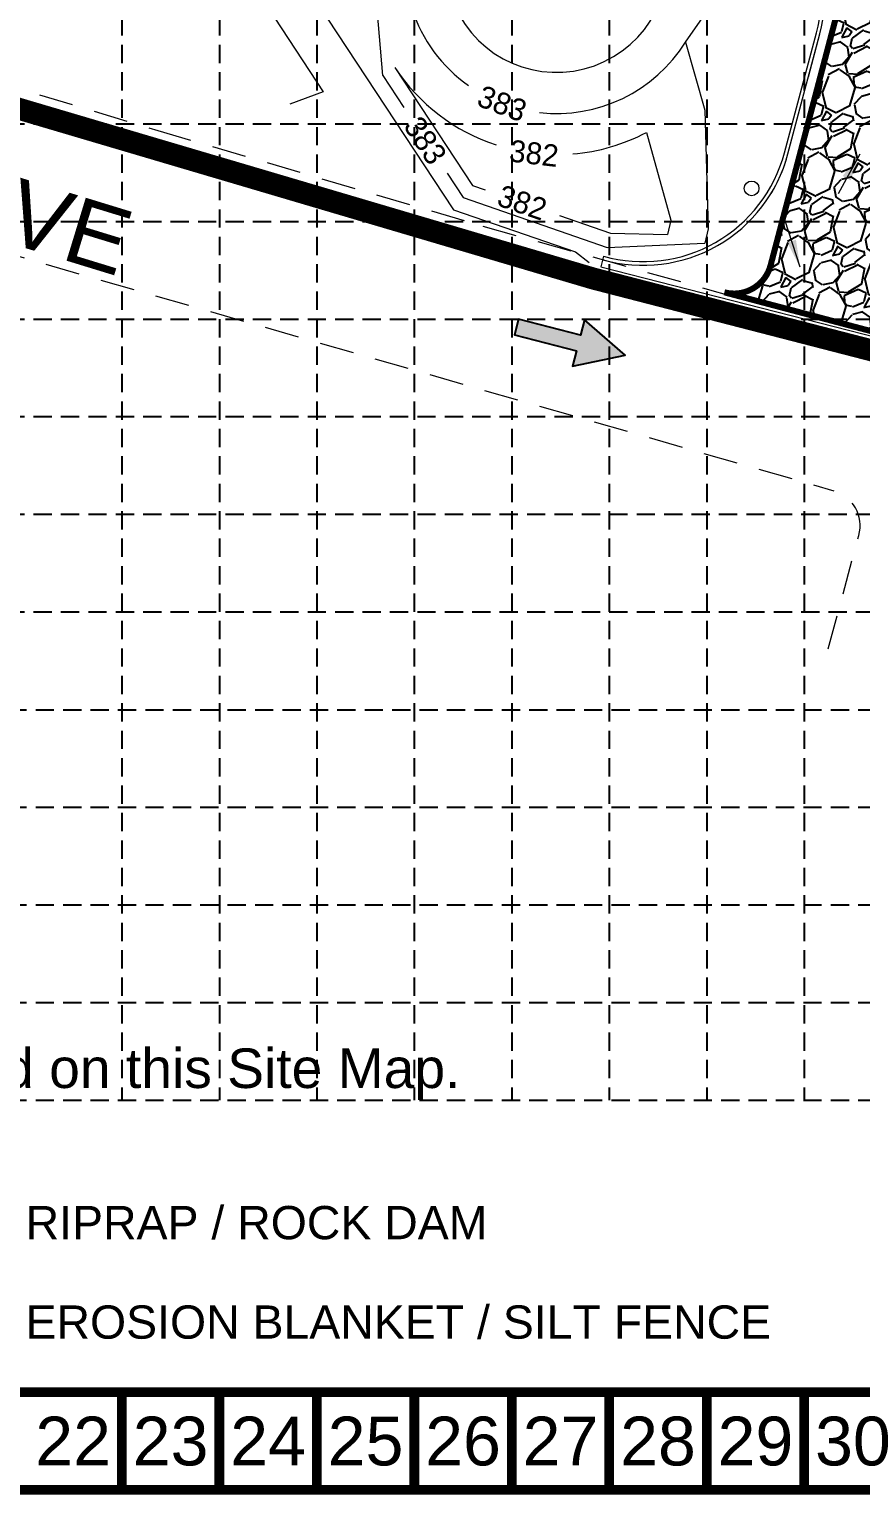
# Model space of a CAD drawing. Header units: feet. Extents: x 3681 to 4536, y 5858 to 6393.
# Drawn here: x 3975.8 to 4089.5, y 5858.1 to 6058.4 of the extents above; entities that cross this region are included whole.
import ezdxf
from ezdxf.enums import TextEntityAlignment as Align

# ---------------------------------------------------------------- set-up
doc = ezdxf.new("R2010")
doc.units = ezdxf.units.FT
doc.header["$MEASUREMENT"] = 0
for name, pattern in [('DGN Style 2', [7.80286178864948, 4.681717073189688, -3.121144715459792]), ('DGN Style 3', [10.924006504109272, 7.80286178864948, -3.121144715459792]), ('HIDDEN', [0.375, 0.25, -0.125])]:
    doc.linetypes.add(name, pattern=pattern)
doc.layers.get('0').update_dxf_attribs({"lineweight": 0})
for name, color, linetype in [('arrrrrows', 252, 'Continuous'), ('BASE', 7, 'Continuous'), ('GRID', 254, 'HIDDEN'), ('LEGEND', 7, 'Continuous')]:
    doc.layers.add(name, color=color, linetype=linetype)
for name, color, linetype, lineweight in [('Level 25', 7, 'Continuous', 0), ('Level 35', 7, 'Continuous', 0), ('Level 36', 7, 'Continuous', 0), ('Level 38', 7, 'Continuous', 0), ('Level 41', 7, 'Continuous', 0), ('LIMITS OF DISTURBANCE', 1, 'HIDDEN', 50), ('PC', 7, 'Continuous', 0), ('Proposed Contour Numbers', 7, 'Continuous', 0)]:
    doc.layers.add(name, color=color, linetype=linetype, lineweight=lineweight)
doc.styles.add("L200'", font='ARIAL.TTF', dxfattribs={"height": 0.001968503937008})
doc.styles.get("Standard").update_dxf_attribs({"font": 'ARIAL.TTF'})
doc.styles.add('Style-ENGINEERING', font='ENGINEERING.shx')

# ---------------------------------------------------------------- blocks, each defined once
blk = doc.blocks.new('ARROW')
blk.add_lwpolyline([(-67.00679329302966, -25.35842018353742), (-59.3270347441985, -25.41938721699262), (-59.57091179542658, -56.1384215279777), (-51.89114823905948, -56.19938584448118), (-51.64727869913713, -25.48035696739953), (-43.96752265407486, -25.54132400085473), (-55.30425519266737, -2.410587189246144), (-67.00678578172392, -25.35840795725562)], close=True)
at = {"color": 254}
for points in [[(-43.96751955730906, -25.54132267721434), (-67.00679354271597, -25.35841771446121), (-55.30425158724847, -2.410596210431322), (-67.00679354271597, -25.35841771446121)], [(-59.57090883123692, -56.13841801592571), (-51.89115083610795, -56.19938633684342), (-59.32703554756517, -25.41938603537892), (-51.64727755243712, -25.48035435629663)]]:
    blk.add_solid(points, dxfattribs=at)

msp = doc.modelspace()

# ---------------------------------------------------------------- hatches: boundary and pattern name
at = {"layer": 'LEGEND'}
h = msp.add_hatch(dxfattribs=at)
h.set_pattern_fill('GRAVEL', color=4, scale=8.280596459512472, angle=-148.7399735842185, style=0)
h.set_pattern_definition([(79.27282641578148, (2204.301276772124, 18541.98601921828), (17.954491909109, 98.08178325671817), [1.114038325276969, -110.289992936735]), (36.22972641578147, (2204.508636250187, 18543.08059122308), (-80.64419448890493, -58.64226039043022), [1.911724743414727, -189.2606916338827]), (343.7704264157816, (2206.050734960319, 18544.21046766364), (-118.0511535576841, 34.8929058264553), [1.347981736451117, -133.4503575205897]), (118.5337264157815, (2207.73707433656, 18547.65590114986), (78.86141614262148, -145.8655431373037), [1.740896038454983, -172.3486746846575]), (144.0937264157815, (2206.905490562173, 18549.18534101518), (86.95608558282198, -63.45611871809569), [1.707086363110793, -169.0017818046694]), (208.5337264157816, (2205.522788049514, 18550.18648314532), (145.8655431373037, 78.86141614262147), [1.740896038454983, -172.3486746846575]), (248.9542264157816, (2203.993348184178, 18549.35489937092), (49.04975451109652, 126.6451271390561), [2.302245953041794, -227.9221671780155]), (283.5153264157815, (2203.166582370669, 18547.20622858232), (44.98470559276738, -185.8043789895059), [2.17355720346451, -215.1822376683545]), (332.6896264157814, (2203.674555789256, 18545.0928622295), (112.4883437074416, -57.64357227644827), [1.746791823134145, -172.9325809439987]), (26.49642641578151, (2205.226641245496, 18544.29141410563), (-82.15967314179797, -40.18853391288072), [1.994232606537307, -97.71735631734572]), (73.65742641578154, (2207.011403869457, 18545.18112331892), (37.67432822100763, 129.4265766495341), [2.578975206122242, -255.3187358598205]), (350.0741264157809, (2200.686460342339, 18543.47266458823), (75.33095242430088, -12.39160327271949), [0.8802356842426328, -87.14370536686127]), (22.72922641578153, (2201.553523964667, 18543.32093386253), (-100.6135721696665, -41.70395968563632), [1.674642986182424, -165.79005310069]), (76.26002641578148, (2203.098119361341, 18543.967979162), (-4.296992082564503, 7.078430560826207), [1.171050231900702, -10.53947692889571]), (54.45862641578148, (2204.109248237603, 18543.41935711023), (-26.79815274523475, -35.64181872862527), [0.6306336651635503, -62.43250927508706]), (143.0614264157815, (2204.47582850094, 18543.93249931406), (19.96940116861963, -16.93829667544174), [0.8918450804788719, -43.70053315241162]), (242.2238264157816, (2203.76299229083, 18544.46846252098), (-12.64127893466715, -27.04783808077858), [1.448516458066057, -46.83524402872111]), (12.8251264157815, (2203.087957203055, 18543.18685535471), (-18.45384370859103, -1.515566305432097), [1.047420926760186, -25.13812708403386]), (227.6495264157815, (2208.58131695578, 18546.42475395073), (-57.89335833269033, -64.20515048341862), [1.46732169262561, -145.2652201967761]), (281.6062264157815, (2207.592833670454, 18545.34034410421), (-18.95322761768041, 95.05066978075051), [1.231001750267583, -121.8689165780005]), (144.4586264157815, (2203.947355353612, 18541.77116968063), (35.64181872862527, -26.79815274523475), [1.26125904973064, -61.80188389051992]), (194.8705264157815, (2202.921070945982, 18542.50433020731), (83.67524019819211, 21.73468346699744), [1.46732169262561, -145.2652201967761]), (190.7040264157815, (2205.91718268899, 18550.81337954038), (43.98611921092225, 7.328133288522936), [1.41498832300149, -69.33446094945882]), (146.0351264157815, (2204.526814704562, 18550.55056672214), (82.65899954932969, -56.37781609421189), [1.185599239880076, -117.3744986406532]), (278.0614264157815, (2199.579580317045, 18548.80662814352), (7.328086485384722, -43.98612714599727), [1.261259049730642, -61.80188389052004]), (228.6140264157815, (2199.756453320201, 18547.55782872649), (74.83164371969472, 84.17456302957909), [1.388084665104534, -137.4200092185081]), (280.7040264157815, (2203.048010218531, 18550.91215361243), (-7.328133288522916, 43.98611921092225), [0.7074941615007456, -70.04195511095963]), (312.5699264157815, (2200.004286019286, 18549.06444758868), (24.26637785362981, -24.01673822798323), [0.4222276134705407, -41.80069106491625]), (17.22382641578149, (2200.289919840614, 18548.75349607771), (-25.53227138135561, -5.812559985123816), [1.707086363110791, -32.43468230208732]), (37.26902641578144, (2201.920455052325, 18549.25897280976), (-66.4872941208549, -50.0483299975558), [1.582007953589857, -156.6185638292916]), (154.9501264157815, (2203.376263123102, 18545.10552107432), (15.67241742210473, -9.859857123312489), [1.194244182583807, -28.66186866260782]), (204.4172264157815, (2202.294349963113, 18545.61117321853), (-128.9272936783619, -58.89192671861043), [2.085004504926465, -206.4150899220725]), (272.2054264157816, (2200.395833147927, 18544.74927838143), (-1.765223248364904, 66.73696444338265), [0.8525370890855634, -84.40142023736455]), (301.2600264157815, (2200.428640897146, 18543.89737029046), (11.37541912327918, -2.781437617548747), [0.4968357875707481, -7.78376067194172]), (331.5164264157814, (2202.190933342344, 18549.1325597737), (-58.3926231110966, 32.36107493639025), [1.150373582541311, -113.8873490178341]), (259.2728264157815, (2203.202062218605, 18548.58393772195), (-17.95449190910898, -98.08178325671818), [2.228076650553937, -109.1759546114579]), (211.2600264157815, (2202.787343262506, 18546.39479371235), (-2.781437617548747, -11.37541912327919), [2.152955079473243, -6.127641380039228]), (176.5648264157815, (2200.946951886189, 18545.27757611661), (100.8632153321984, -6.579176675720753), [1.309278228599355, -129.6184452641786]), (105.3146264157814, (2199.640027030286, 18545.35602587208), (-10.10953596887767, 32.61070465532683), [1.205671405697935, -59.07798168516341]), (58.90602641578151, (2199.321585459712, 18546.51888547404), (91.52016868721756, 152.4271445891839), [1.963039599674311, -194.3412433110186]), (26.68612641578152, (2200.33538643466, 18548.1998806529), (96.31654118085653, 48.78249061550483), [2.076765311449268, -205.5995422573732])])
edge = h.paths.add_edge_path()
edge.add_line((4070.829395229571, 6022.40973983428), (4100.853838198721, 6014.473733952948))
edge.add_arc((4102.176505579789, 6019.477806775494), 5.175924440549948, 165.2333375182481, 255.1942815803191, ccw=False)
edge.add_line((4097.171532317442, 6020.79706279973), (4109.288814371313, 6066.657420936396))
edge.add_line((4109.288814371313, 6066.657420936396), (4089.257518781745, 6071.952056369694))
edge.add_line((4089.257518781745, 6071.952056369694), (4077.157035872968, 6026.094556632565))
edge.add_arc((4072.152062610643, 6027.413812656805), 5.175924440530633, 255.1942815802161, 345.2333375181489, ccw=False)

# ---------------------------------------------------------------- linework, layer by layer
at = {"layer": 'BASE', "const_width": 1.333333333332121}
for points in [[(3681.75600347963, 5858.749137308861), (4535.089336812187, 5858.749137308861), (4535.089336812187, 6392.08247064171), (3681.75600347963, 6392.08247064171)], [(3695.089336812951, 5872.082470642183), (4521.756003478866, 5872.082470642183), (4521.756003478866, 6378.749137308389), (3695.089336812951, 6378.749137308389)]]:
    msp.add_lwpolyline(points, close=True, dxfattribs=at)
for points in [[(3988.422670146018, 5858.749137308861), (3988.422670146018, 5872.082470642183)], [(4001.756003479339, 5858.749137308861), (4001.756003479339, 5872.082470642183)], [(4015.08933681266, 5858.749137308861), (4015.08933681266, 5872.082470642183)], [(4028.422670145982, 5858.749137308861), (4028.422670145982, 5872.082470642183)], [(4041.756003479303, 5858.749137308861), (4041.756003479303, 5872.082470642183)], [(4055.089336812624, 5858.749137308861), (4055.089336812624, 5872.082470642183)], [(4068.422670145945, 5858.749137308861), (4068.422670145945, 5872.082470642183)], [(4081.756003479266, 5858.749137308861), (4081.756003479266, 5872.082470642183)]]:
    msp.add_lwpolyline(points, dxfattribs=at)
at = {"layer": 'GRID', "linetype": 'HIDDEN', "ltscale": 10}
for p, q in [((3988.422670146018, 6378.749137308389), (3988.422670146018, 5912.023582068916)), ((4001.756003479339, 6378.749137308389), (4001.756003479339, 5912.023582068916)), ((4015.08933681266, 6378.749137308389), (4015.08933681266, 5912.023582068916)), ((4028.422670145982, 6378.749137308389), (4028.422670145982, 5912.023582068916)), ((4041.756003479303, 6378.749137308389), (4041.756003479303, 5912.023582068916)), ((4055.089336812624, 6378.749137308389), (4055.089336812624, 5912.023582068916)), ((4068.422670145945, 6378.749137308389), (4068.422670145945, 5912.023582068916)), ((4081.756003479266, 6378.749137308389), (4081.756003479266, 5912.023582068916)), ((3695.089336812951, 6045.415803975358), (4521.756003478866, 6045.415803975358)), ((3695.089336812951, 6032.082470642037), (4521.756003478866, 6032.082470642037)), ((3695.089336812951, 6018.749137308716), (4521.756003478866, 6018.749137308716)), ((3695.089336812951, 6005.415803975395), (4521.756003478866, 6005.415803975395)), ((3695.089336812951, 5992.082470642074), (4521.756003478866, 5992.082470642074)), ((3695.089336812951, 5978.749137308752), (4521.756003478866, 5978.749137308752)), ((3695.388284074318, 5965.356915402201), (4522.054950740233, 5965.356915402201)), ((3695.388284074318, 5952.023582068879), (4522.054950740233, 5952.023582068879)), ((3695.388284074318, 5938.690248735558), (4522.054950740233, 5938.690248735558)), ((3695.388284074318, 5925.356915402237), (4522.054950740233, 5925.356915402237)), ((3695.388284074318, 5912.023582068916), (4522.054950740233, 5912.023582068916))]:
    msp.add_line(p, q, dxfattribs=at)
at = {"layer": 'LEGEND', "color": 4, "const_width": 0.8280596459512473}
msp.add_lwpolyline([(4070.829395229571, 6022.40973983428), (4100.853838198721, 6014.473733952948, -0.4140139244211871), (4097.171532317442, 6020.79706279973), (4109.288814371313, 6066.657420936396), (4089.257518781745, 6071.952056369694), (4077.157035872968, 6026.094556632565, -0.4144132285109485)], format="xyb", close=True, dxfattribs=at)
at = {"layer": 'Level 25', "color": 7, "linetype": 'DGN Style 3', "lineweight": 0}
msp.add_line((4079.535328589463, 6041.324127466591), (4083.911448005051, 6057.752749487745), dxfattribs=at)
for centre, start, end in [((4064.10217761889, 6063.029377840013), 345.0843641371141, 388.1334439373495), ((4059.726058203302, 6046.600755818858), 327.9693461743868, 345.0843641371141)]:
    msp.add_arc(centre, 20.5, start, end, dxfattribs=at)
at = {"layer": 'Level 35', "color": 7, "linetype": 'DGN Style 2', "lineweight": 0}
for p, q in [((3954.754809830613, 6056.192677782205), (3993.323973756841, 6044.536836220611)), ((3888.04653934003, 6052.083160070069), (4085.787021845114, 5995.298830235844)), ((3993.323973756841, 6044.536836220611), (4037.801816284676, 6031.461865689625)), ((4037.801816284676, 6031.461865689625), (4075.108957569387, 6020.991374591817)), ((4075.108957569387, 6020.991374591817), (4108.444766980295, 6012.532050074958)), ((4085.016611017562, 5973.666573169367), (4089.232053246501, 5989.182123130989))]:
    msp.add_line(p, q, dxfattribs=at)
msp.add_arc((4084.40696767428, 5990.493057614761), 5, 344.8001354820564, 433.9777376692043, dxfattribs=at)
at = {"layer": 'Level 38', "color": 7, "linetype": 'Continuous', "lineweight": 0}
for p, q in [((4079.052175653215, 6041.452825719085), (4083.428295068803, 6057.881447740239)), ((4079.535328589463, 6041.324127466591), (4083.911448005051, 6057.752749487745)), ((4054.321738463763, 6027.344761215804), (4053.916414483298, 6025.900561620575)), ((4053.916414483298, 6025.900561620574), (4118.310732227928, 6009.451441609584))]:
    msp.add_line(p, q, dxfattribs=at)
for centre, radius, start, end in [((4064.10217761889, 6063.029377840013), 20, 345.0843641371141, 388.1334439373495), ((4064.10217761889, 6063.029377840013), 20.5, 345.0843641371141, 388.1334439373495), ((4059.726058203302, 6046.600755818858), 20.5, 254.3228802651267, 345.0843641371141), ((4059.726058203302, 6046.600755818858), 20, 254.3228802651267, 345.0843641371141)]:
    msp.add_arc(centre, radius, start, end, dxfattribs=at)
at = {"layer": 'Level 41', "color": 7, "linetype": 'Continuous', "lineweight": 0}
msp.add_circle((4074.55748779167, 6036.607258772142), 1.005, dxfattribs=at)
at = {"layer": 'LIMITS OF DISTURBANCE', "color": 1, "linetype": 'HIDDEN', "lineweight": -3, "ltscale": 65, "const_width": 3}
msp.add_lwpolyline([(4333.095467428217, 6241.250459020439), (4313.741239907132, 6169.253762979755), (4266.132030067381, 5990.897270012676), (4258.987190020149, 5979.318413547655), (4241.879611434918, 5976.745229445409), (4216.640720477424, 5984.062968311788), (4184.696314292912, 5992.366492079572), (4155.201209529223, 5999.188678049166), (4117.511460283883, 6007.629027390743), (4052.917732327901, 6024.287770602703), (3930.481158866696, 6060.442491921914), (3915.364543192959, 6065.142446076661), (3910.402555661101, 6066.35965463017)], dxfattribs=at)
at = {"layer": 'PC', "color": 43, "linetype": 'Continuous', "lineweight": 0}
for p, q in [((4024.097348541725, 6052.025723489868), (4021.618285517689, 6081.209366546903)), ((4065.537482492887, 6056.612571948835), (4079.188865412768, 6076.281134141547)), ((4015.188767427607, 6061.899082024011), (4033.79633490115, 6033.689573215807)), ((4009.329043039899, 6059.885783391453), (4015.973751733445, 6049.812249132607)), ((4065.537482492886, 6056.612571948835), (4068.148263318405, 6047.283336825853)), ((4025.766858653948, 6053.126966417286), (4036.386682040836, 6037.027065030395)), ((4024.097348541725, 6052.025723489868), (4026.978236377743, 6047.658229947194)), ((4015.973751733445, 6049.812249132608), (4011.416560543643, 6048.13761609175)), ((4068.148263318405, 6047.283336825853), (4068.601883327406, 6031.06376769596)), ((4060.170792404396, 6044.256966383719), (4063.526173237139, 6032.267014408494)), ((4032.897484327144, 6038.684511195187), (4035.091508470992, 6035.358319123102)), ((4036.386682040836, 6037.027065030395), (4038.107258337719, 6036.433201816813)), ((4035.091508470992, 6035.358319123102), (4054.814071300683, 6028.551004292993)), ((4033.79633490115, 6033.689573215808), (4050.488775712432, 6027.928116103638)), ((4048.269111679236, 6032.925800899881), (4055.277702351494, 6030.506760147753)), ((4063.526173237139, 6032.267014408495), (4063.064839371516, 6030.320948874029)), ((4055.277702351494, 6030.506760147753), (4063.064839371516, 6030.320948874029)), ((4068.601883327406, 6031.06376769596), (4068.140549461783, 6029.117702161494)), ((4054.814071300683, 6028.551004292993), (4068.140549461783, 6029.117702161494)), ((4050.488775712432, 6027.928116103637), (4052.343491358129, 6026.468020808091))]:
    msp.add_line(p, q, dxfattribs=at)
for points in [[(4089.343958406589, 6041.311467468976), (4086.415891425428, 6035.873628789678)], [(4081.187200387641, 6025.834541997128), (4079.095723972527, 6032.318118883984)]]:
    msp.add_lwpolyline(points, dxfattribs=at)
for radius, start, end in [(15.2404698446096, 198.3323162862424, 370.3149018457019), (20.8604698446096, 198.3323162862424, 234.6962330442468), (20.8604698446096, 263.5941420865227, 327.8651611108015), (26.4804698446096, 213.4096584278234, 251.8699563242806), (26.4804698446096, 274.8182108988617, 297.6723687428544)]:
    msp.add_arc((4047.872864870907, 6067.708539072395), radius, start, end, dxfattribs=at)
for points in [[(4089.343958406589, 6041.311467468977), (4087.015745609202, 6038.306036938657), (4088.116422531214, 6037.71336474988)], [(4081.187200387641, 6025.834541997128), (4080.630805434462, 6029.59534140132), (4079.4410744914, 6029.211557226139)]]:
    msp.add_solid(points, dxfattribs=at)

# ---------------------------------------------------------------- block references
at = {"layer": 'arrrrrows', "color": 6, "lineweight": -3, "xscale": 0.2849675458554466, "yscale": 0.2849675458550054, "zscale": 0.2849675458553935, "rotation": 255.9743909789692}
msp.add_blockref('ARROW', (4054.098897670217, 5998.374953289602), dxfattribs=at)

# ---------------------------------------------------------------- texts
at = {"layer": 'BASE', "color": 7, "style": "L200'"}
msp.add_text('Location of concrete washout will be determined in the field and will be reflected on this Site Map.', height=5.407257527674956, dxfattribs=at).set_placement((3709.773541681954, 5913.662361603503))
at = {"layer": 'BASE'}
for s, p in [('22', (3981.756003479357, 5865.415803975522)), ('23', (3995.089336812679, 5865.415803975522)), ('24', (4008.422670146, 5865.415803975522)), ('25', (4021.756003479321, 5865.415803975522)), ('26', (4035.089336812642, 5865.415803975522)), ('27', (4048.422670145963, 5865.415803975522)), ('28', (4061.756003479285, 5865.415803975522)), ('29', (4075.089336812606, 5865.415803975522)), ('30', (4088.422670145927, 5865.415803975522))]:
    msp.add_text(s, height=6.666666666660603, dxfattribs=at).set_placement(p, align=Align.MIDDLE_CENTER)
at = {"layer": 'LEGEND', "style": "L200'"}
for s, p in [('RIPRAP / ROCK DAM', (3975.260248204085, 5892.993460145828)), ('EROSION BLANKET / SILT FENCE', (3975.243354107518, 5879.401708584493))]:
    msp.add_text(s, height=4.546545481089554, dxfattribs=at).set_placement(p)
at = {"layer": 'Level 36', "color": 7, "lineweight": 40}
msp.add_text('MANNING DRIVE', height=8.999999999999998, rotation=342.979878214723, dxfattribs=at).set_placement((3891.043985778939, 6054.223678870804))
at = {"layer": 'Proposed Contour Numbers', "color": 43, "linetype": 'Continuous', "lineweight": 0, "style": 'Style-ENGINEERING'}
for s, rotation, p in [('383', 339.1451875653856, (4040.44651449849, 6048.214731792032)), ('383', 303.4096584278766, (4029.937860352444, 6043.171370571191)), ('382', 353.3440836115709, (4044.803604889296, 6041.406544350387)), ('382', 340.9576981722614, (4043.188185008477, 6034.679501358347))]:
    msp.add_text(s, height=3, rotation=rotation, dxfattribs=at).set_placement(p, align=Align.MIDDLE_CENTER)

doc.saveas('drawing.dxf')
